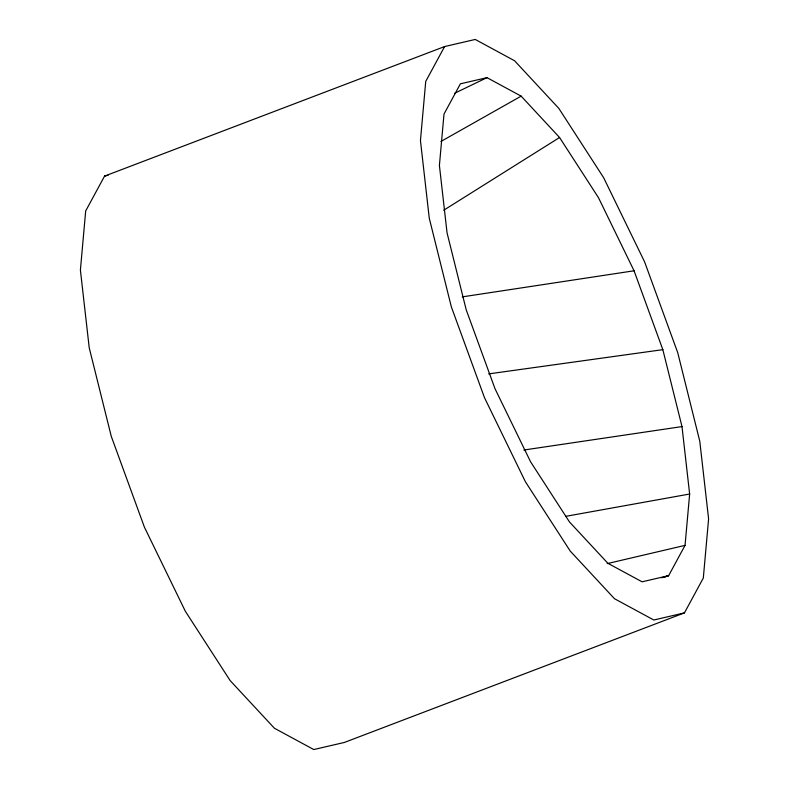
<?xml version="1.0" encoding="UTF-8"?>
<svg xmlns="http://www.w3.org/2000/svg" width="789" height="789" viewBox="0 0 789 789"><rect width="100%" height="100%" fill="white"/><g stroke="black" fill="none" stroke-linecap="round" stroke-linejoin="round"><path stroke-width="1.18" d="M685.049 545.377L689.645 494.022L681.992 426.583L662.839 349.655L634.06 270.785L598.476 197.684L559.569 137.503L521.154 96.14L486.981 77.647L460.391 83.821L444 114.07L439.404 165.434L447.057 232.873L466.21 309.801L494.989 388.671L530.573 461.772L569.48 521.953L607.895 563.316L642.078 581.809L668.658 575.635L685.049 545.377L607.205 563.612M104.562 176.115L85.685 210.949L80.399 270.085L89.216 347.742L111.269 436.327L144.407 527.151L185.376 611.327L230.181 680.621L274.424 728.247L313.775 749.55L344.389 742.439L684.438 612.885L703.315 578.051L708.601 518.915L699.784 441.258L677.731 352.673L644.593 261.849L603.624 177.673L558.819 108.379L514.576 60.753L475.225 39.45L444.611 46.561L104.562 176.115L108.093 175.286M444.611 46.561L425.735 81.395L420.448 140.541L429.265 218.198L451.318 306.773L484.456 397.597L525.425 481.783L570.23 551.077L614.473 598.703L653.825 620.006L684.438 612.885M443.674 210.259L559.569 137.503M440.933 141.468L521.154 96.14M454.789 93.191L486.981 77.647M664.042 577.341L668.658 575.635L661.616 577.795M565.9 516.312L689.645 494.022M462.246 296.881L634.06 270.785M523.847 450.026L681.992 426.583M488.687 373.887L662.839 349.655"/></g></svg>
